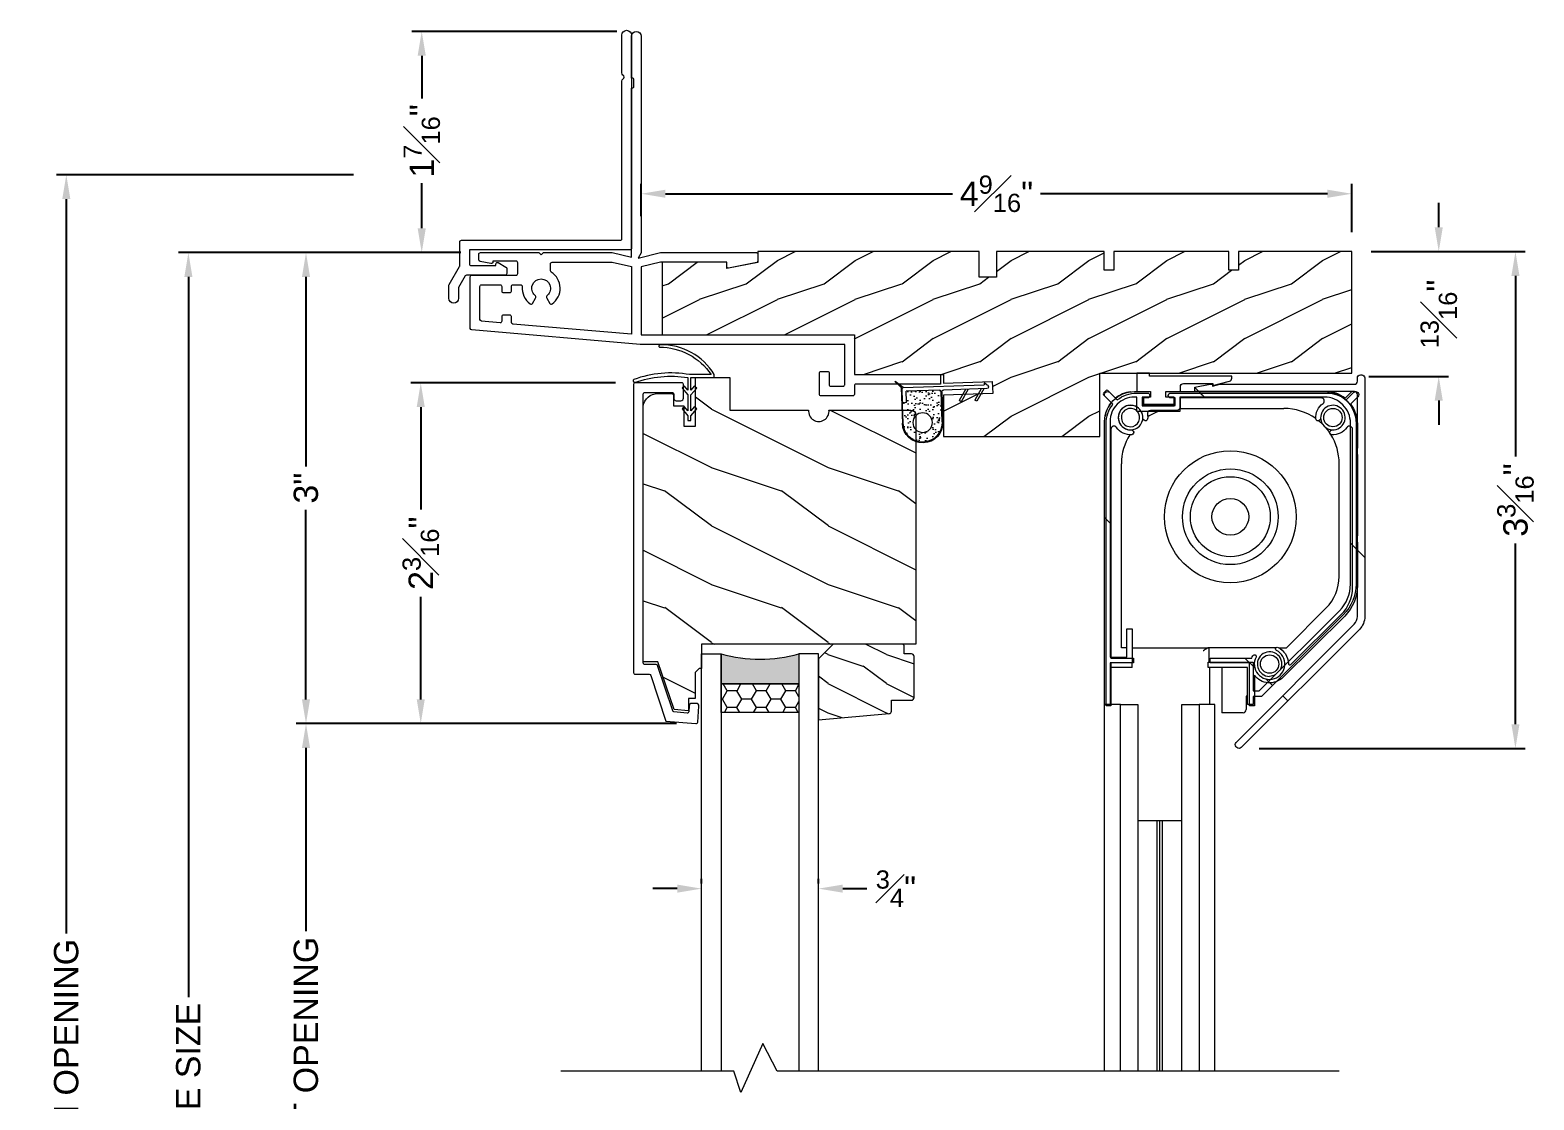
# Model space of a CAD drawing. Extents: x 144.9 to 154.8, y 7.9 to 21.7.
# Drawn here: x 144.88 to 154.53, y 14.84 to 21.71 of the extents above; entities that cross this region are included whole.
import ezdxf

# ---------------------------------------------------------------- set-up
doc = ezdxf.new("R2010")
doc.units = 0
doc.header["$MEASUREMENT"] = 0
doc.layers.get('0').update_dxf_attribs({"linetype": 'CONTINUOUS'})
doc.layers.get('DEFPOINTS').update_dxf_attribs({"linetype": 'CONTINUOUS'})
doc.layers.add('DIM', color=7, linetype='CONTINUOUS', lineweight=13)
doc.layers.add('PRODUCTS', color=7, linetype='CONTINUOUS', lineweight=13)
doc.styles.get("Standard").update_dxf_attribs({"font": 'arial.ttf'})
doc.dimstyles.get("Standard").update_dxf_attribs({"dimscale": 0, "dimtxt": 0.156, "dimasz": 0.156, "dimexe": 0.063, "dimexo": 0.125, "dimgap": 0.05, "dimtad": 0, "dimdec": 4, "dimzin": 0, "dimdsep": 46, "dimlunit": 4, "dimtxsty": 'Standard', "dimcen": 0.09, "dimclrd": 256, "dimclre": 256, "dimclrt": 256, "dimadec": 0, "dimazin": 0, "dimtfac": 0.75, "dimtdec": 4, "dimtix": 1, "dimtofl": 0, "dimtmove": 0, "dimatfit": 1, "dimfxl": 1, "dimfrac": 1, "dimtolj": 1, "dimtzin": 5, "dimarcsym": 0})
pattern_1 = [(135, (160.8382, -58.3677), (0.707107, 0.707107), [])]

# ---------------------------------------------------------------- blocks, each defined once
blk = doc.blocks.new('*D11')
at = {"layer": 'DEFPOINTS', "color": 0, "ltscale": 2, "transparency": 16777216}
for p in [(148.7992, 20.6581), (148.7992, 20.3885), (153.3617, 20.2871)]:
    blk.add_point(p, dxfattribs=at)
at = {"layer": 'DIM', "lineweight": -2, "ltscale": 2, "transparency": 16777216}
for p, q in [((148.7992, 20.5135), (148.7992, 20.7211)), ((153.3617, 20.4121), (153.3617, 20.7211)), ((148.9552, 20.6581), (150.7976, 20.6581)), ((153.2057, 20.6581), (151.3634, 20.6581))]:
    blk.add_line(p, q, dxfattribs=at)
at = {"layer": 'DIM', "ltscale": 2, "transparency": 16777216}
for points in [[(148.9552, 20.6841), (148.9552, 20.6321), (148.7992, 20.6581)], [(153.2057, 20.6841), (153.2057, 20.6321), (153.3617, 20.6581)]]:
    blk.add_solid(points, dxfattribs=at)
at = {"layer": 'DIM', "ltscale": 2, "transparency": 16777216, "insert": (151.0805, 20.6581), "char_height": 0.156, "attachment_point": 5}
blk.add_mtext('\\A1;4{\\H0.750000x;\\S9#16;}"', dxfattribs=at)
blk = doc.blocks.new('*D12')
at = {"layer": 'DEFPOINTS', "color": 0, "ltscale": 2, "transparency": 16777216}
for p in [(147.3843, 19.4449), (148.7606, 19.4449), (149.1515, 17.2568)]:
    blk.add_point(p, dxfattribs=at)
at = {"layer": 'DIM', "lineweight": -2, "ltscale": 2, "transparency": 16777216}
for p, q in [((148.6356, 19.4449), (147.3213, 19.4449)), ((147.3843, 19.2889), (147.3843, 18.6318)), ((147.3843, 17.4128), (147.3843, 18.0699)), ((149.0265, 17.2568), (147.3213, 17.2568))]:
    blk.add_line(p, q, dxfattribs=at)
at = {"layer": 'DIM', "ltscale": 2, "transparency": 16777216}
for points in [[(147.3583, 19.2889), (147.4103, 19.2889), (147.3843, 19.4449)], [(147.3583, 17.4128), (147.4103, 17.4128), (147.3843, 17.2568)]]:
    blk.add_solid(points, dxfattribs=at)
at = {"layer": 'DIM', "ltscale": 2, "transparency": 16777216, "insert": (147.3843, 18.3509), "char_height": 0.156, "attachment_point": 5, "rotation": 90}
blk.add_mtext('\\A1;2{\\H0.750000x;\\S3#16;}"', dxfattribs=at)
blk = doc.blocks.new('*D13')
at = {"layer": 'DEFPOINTS', "color": 0, "ltscale": 2, "transparency": 16777216}
for p in [(146.6475, 20.2803), (147.7672, 20.2803), (149.1515, 17.2568)]:
    blk.add_point(p, dxfattribs=at)
at = {"layer": 'DIM', "lineweight": -2, "ltscale": 2, "transparency": 16777216}
for p, q in [((147.6422, 20.2803), (146.5845, 20.2803)), ((146.6475, 20.1243), (146.6475, 18.9082)), ((146.6475, 17.4128), (146.6475, 18.629)), ((149.0265, 17.2568), (146.5845, 17.2568))]:
    blk.add_line(p, q, dxfattribs=at)
at = {"layer": 'DIM', "ltscale": 2, "transparency": 16777216}
for points in [[(146.6215, 20.1243), (146.6735, 20.1243), (146.6475, 20.2803)], [(146.6215, 17.4128), (146.6735, 17.4128), (146.6475, 17.2568)]]:
    blk.add_solid(points, dxfattribs=at)
at = {"layer": 'DIM', "ltscale": 2, "transparency": 16777216, "insert": (146.6475, 18.7686), "char_height": 0.156, "attachment_point": 5, "rotation": 90}
blk.add_mtext('\\A1;3"', dxfattribs=at)
blk = doc.blocks.new('*D14')
at = {"layer": 'DEFPOINTS', "color": 0, "transparency": 16777216}
for p in [(147.3906, 21.7003), (148.7682, 21.7003), (147.7672, 20.2803)]:
    blk.add_point(p, dxfattribs=at)
at = {"layer": 'DIM', "lineweight": -2, "transparency": 16777216}
for p, q in [((148.6432, 21.7003), (147.3276, 21.7003)), ((147.3906, 21.5443), (147.3906, 21.2689)), ((147.3906, 20.4363), (147.3906, 20.7252)), ((147.6422, 20.2803), (147.3276, 20.2803))]:
    blk.add_line(p, q, dxfattribs=at)
at = {"layer": 'DIM', "transparency": 16777216}
for points in [[(147.3646, 21.5443), (147.4166, 21.5443), (147.3906, 21.7003)], [(147.3646, 20.4363), (147.4166, 20.4363), (147.3906, 20.2803)]]:
    blk.add_solid(points, dxfattribs=at)
at = {"layer": 'DIM', "transparency": 16777216, "insert": (147.3906, 20.9971), "char_height": 0.156, "attachment_point": 5, "rotation": 90}
blk.add_mtext('\\A1;1{\\H0.750000x;\\S7#16;}"', dxfattribs=at)
blk = doc.blocks.new('*D15')
at = {"layer": 'DEFPOINTS', "color": 0, "ltscale": 2, "transparency": 16777216}
for p in [(146.6475, 17.2568), (149.1515, 17.2568), (149.1515, 12.3657)]:
    blk.add_point(p, dxfattribs=at)
at = {"layer": 'DIM', "lineweight": -2, "ltscale": 2, "transparency": 16777216}
for p, q in [((149.0265, 17.2568), (146.5845, 17.2568)), ((146.6475, 17.1008), (146.6475, 15.9238)), ((146.6475, 12.5217), (146.6475, 13.6988)), ((149.0265, 12.3657), (146.5845, 12.3657))]:
    blk.add_line(p, q, dxfattribs=at)
at = {"layer": 'DIM', "ltscale": 2, "transparency": 16777216}
for points in [[(146.6215, 17.1008), (146.6735, 17.1008), (146.6475, 17.2568)], [(146.6215, 12.5217), (146.6735, 12.5217), (146.6475, 12.3657)]]:
    blk.add_solid(points, dxfattribs=at)
at = {"layer": 'DIM', "ltscale": 2, "transparency": 16777216, "insert": (146.6475, 14.8113), "char_height": 0.156, "attachment_point": 5, "rotation": 90}
blk.add_mtext('\\A1;DAYLIGHT OPENING', dxfattribs=at)
blk = doc.blocks.new('*D16')
at = {"layer": 'DEFPOINTS', "color": 0, "ltscale": 2, "transparency": 16777216}
for p in [(145.8925, 20.2803), (147.7672, 20.2803), (147.7676, 9.3419)]:
    blk.add_point(p, dxfattribs=at)
at = {"layer": 'DIM', "lineweight": -2, "ltscale": 2, "transparency": 16777216}
for p, q in [((147.6422, 20.2803), (145.8295, 20.2803)), ((145.8925, 20.1243), (145.8925, 15.5005)), ((145.8925, 9.4979), (145.8925, 14.1224)), ((147.6426, 9.3419), (145.8295, 9.3419))]:
    blk.add_line(p, q, dxfattribs=at)
at = {"layer": 'DIM', "ltscale": 2, "transparency": 16777216}
for points in [[(145.8665, 20.1243), (145.9185, 20.1243), (145.8925, 20.2803)], [(145.8665, 9.4979), (145.9185, 9.4979), (145.8925, 9.3419)]]:
    blk.add_solid(points, dxfattribs=at)
at = {"layer": 'DIM', "ltscale": 2, "transparency": 16777216, "insert": (145.8925, 14.8114), "char_height": 0.156, "attachment_point": 5, "rotation": 90}
blk.add_mtext('\\A1;FRAME SIZE', dxfattribs=at)
blk = doc.blocks.new('*D17')
at = {"layer": 'DEFPOINTS', "color": 0, "ltscale": 2, "transparency": 16777216}
for p in [(145.1087, 20.7801), (147.0785, 20.7801), (147.7676, 9.0919)]:
    blk.add_point(p, dxfattribs=at)
at = {"layer": 'DIM', "lineweight": -2, "ltscale": 2, "transparency": 16777216}
for p, q in [((146.9535, 20.7801), (145.0457, 20.7801)), ((145.1087, 20.6241), (145.1087, 15.9094)), ((145.1087, 9.2479), (145.1087, 13.9634)), ((147.6426, 9.0919), (145.0457, 9.0919))]:
    blk.add_line(p, q, dxfattribs=at)
at = {"layer": 'DIM', "ltscale": 2, "transparency": 16777216}
for points in [[(145.0827, 20.6241), (145.1347, 20.6241), (145.1087, 20.7801)], [(145.0827, 9.2479), (145.1347, 9.2479), (145.1087, 9.0919)]]:
    blk.add_solid(points, dxfattribs=at)
at = {"layer": 'DIM', "ltscale": 2, "transparency": 16777216, "insert": (145.1087, 14.9364), "char_height": 0.156, "attachment_point": 5, "rotation": 90}
blk.add_mtext('\\A1;ROUGH OPENING', dxfattribs=at)
blk = doc.blocks.new('*D18')
at = {"layer": 'DEFPOINTS', "color": 0, "transparency": 16777216}
for p in [(153.3617, 20.2871), (153.3457, 19.4861), (153.9202, 19.4861)]:
    blk.add_point(p, dxfattribs=at)
at = {"layer": 'DIM', "lineweight": -2, "transparency": 16777216}
for p, q in [((153.9202, 20.4431), (153.9202, 20.5991)), ((153.4867, 20.2871), (153.9832, 20.2871)), ((153.4707, 19.4861), (153.9832, 19.4861)), ((153.9202, 19.3301), (153.9202, 19.1741))]:
    blk.add_line(p, q, dxfattribs=at)
at = {"layer": 'DIM', "transparency": 16777216}
for points in [[(153.8942, 20.4431), (153.9462, 20.4431), (153.9202, 20.2871)], [(153.8942, 19.3301), (153.9462, 19.3301), (153.9202, 19.4861)]]:
    blk.add_solid(points, dxfattribs=at)
at = {"layer": 'DIM', "transparency": 16777216, "insert": (153.9202, 19.8866), "char_height": 0.156, "attachment_point": 5, "rotation": 90}
blk.add_mtext('\\A1;{\\H0.750000x;\\S13#16;}"', dxfattribs=at)
blk = doc.blocks.new('*D19')
at = {"layer": 'DEFPOINTS', "color": 0, "transparency": 16777216}
for p in [(153.3617, 20.2871), (152.6414, 17.0973), (154.4126, 17.0973)]:
    blk.add_point(p, dxfattribs=at)
at = {"layer": 'DIM', "lineweight": -2, "transparency": 16777216}
for p, q in [((153.4867, 20.2871), (154.4756, 20.2871)), ((154.4126, 20.1311), (154.4126, 18.9718)), ((154.4126, 17.2533), (154.4126, 18.4126)), ((152.7664, 17.0973), (154.4756, 17.0973))]:
    blk.add_line(p, q, dxfattribs=at)
at = {"layer": 'DIM', "transparency": 16777216}
for points in [[(154.3866, 20.1311), (154.4386, 20.1311), (154.4126, 20.2871)], [(154.3866, 17.2533), (154.4386, 17.2533), (154.4126, 17.0973)]]:
    blk.add_solid(points, dxfattribs=at)
at = {"layer": 'DIM', "transparency": 16777216, "insert": (154.4126, 18.6922), "char_height": 0.156, "attachment_point": 5, "rotation": 90}
blk.add_mtext('\\A1;3{\\H0.750000x;\\S3#16;}"', dxfattribs=at)
blk = doc.blocks.new('*D20')
at = {"layer": 'DEFPOINTS', "color": 0, "transparency": 16777216}
for p in [(149.9373, 16.1977), (149.1874, 16.1063), (149.9373, 16.1063)]:
    blk.add_point(p, dxfattribs=at)
at = {"layer": 'DIM', "lineweight": -2, "transparency": 16777216}
for p, q in [((149.1874, 16.2313), (149.1874, 16.2607)), ((149.9373, 16.2313), (149.9373, 16.2607)), ((149.0314, 16.1977), (148.8754, 16.1977)), ((150.0933, 16.1977), (150.2493, 16.1977))]:
    blk.add_line(p, q, dxfattribs=at)
at = {"layer": 'DIM', "transparency": 16777216}
for points in [[(149.0314, 16.2237), (149.0314, 16.1717), (149.1874, 16.1977)], [(150.0933, 16.2237), (150.0933, 16.1717), (149.9373, 16.1977)]]:
    blk.add_solid(points, dxfattribs=at)
at = {"layer": 'DIM', "transparency": 16777216, "insert": (150.4351, 16.1977), "char_height": 0.156, "attachment_point": 5}
blk.add_mtext('\\A1;{\\H0.750000x;\\S3#4;}"', dxfattribs=at)
blk = doc.blocks.new('Weather Strip-Casement Frame-Horiz BLOCK')
h = blk.add_hatch()
h.set_pattern_fill('AR-SAND', color=256, scale=0.03, angle=358, style=0)
h.paths.add_polyline_path([(0.2755, -0.0567, -0.414281), (0.2869, -0.046), (0.5008, -0.053), (0.4987, -0.118, 0.414214), (0.5083, -0.1283), (0.5133, -0.1284, -0.384696), (0.523, -0.1398), (0.5191, -0.2587, -1), (0.2692, -0.2506)])
h.paths.add_polyline_path([(0.3317, -0.2526, 1), (0.4567, -0.2567, 1)], flags=16)
at = {"linetype": 'Continuous'}
for p, q in [((-0.0171, -0.0112), (0, 0)), ((0, 0), (-0.0004, -0.0117)), ((0.5186, -0.0285), (0.5705, 0.0101)), ((0.5316, -0.029), (0.5718, 0.0087)), ((0.5729, 0.0097), (0.5729, 0.0097)), ((-0.0286, -0.0248), (-0.0285, -0.0218)), ((-0.0179, -0.0362), (0.2599, -0.0452)), ((0.5187, -0.0286), (-0.0004, -0.0117)), ((0.001, -0.0368), (0.0468, -0.1169)), ((0.018, -0.0377), (0.059, -0.1095)), ((0.1019, -0.0404), (0.1476, -0.1206)), ((0.1189, -0.0413), (0.1594, -0.1123)), ((0.2705, -0.0565), (0.2643, -0.2504)), ((0.2692, -0.2506), (0.2755, -0.0567)), ((0.2869, -0.046), (0.5008, -0.053)), ((0.4987, -0.118), (0.5008, -0.053)), ((0.5237, -0.1188), (0.5262, -0.0391)), ((0.5316, -0.029), (0.5241, -0.2596)), ((0.5316, -0.029), (0.5308, -0.054)), ((0.5316, -0.029), (0.5316, -0.029)), ((0.0468, -0.1169), (0.059, -0.1095)), ((0.1476, -0.1206), (0.1594, -0.1123)), ((0.5033, -0.1281), (0.5033, -0.1281)), ((0.5033, -0.1281), (0.5033, -0.1281)), ((0.5133, -0.1284), (0.5083, -0.1283)), ((0.5191, -0.2587), (0.523, -0.1398))]:
    blk.add_line(p, q, dxfattribs=at)
blk.add_circle((0.3942, -0.2546), 0.0625)
for centre, radius, start, end in [((0.5708, 0.0091), 0.00103, 334.21388, 109.18266), ((-0.0176, -0.0252), 0.011, 178.15408, 268.13791), ((-0.0175, -0.0222), 0.011, 88.14415, 178.12798), ((0.2596, -0.0562), 0.011, 358.13712, 88.14494), ((0.2865, -0.057), 0.011, 88.14103, 178.15426), ((0.515, -0.0392), 0.0112, 0.54787, 71.2218), ((0.5087, -0.1183), 0.01, 178.14103, 268.14103), ((0.5137, -0.1184), 0.01, 268.14517, 358.13689), ((0.5119, -0.1394), 0.0111, 357.94892, 82.49926), ((0.3942, -0.2546), 0.13, 178.14103, 358.14103), ((0.3942, -0.2546), 0.125, 178.14103, 358.14103)]:
    blk.add_arc(centre, radius, start, end, dxfattribs=at)
blk = doc.blocks.new('Sash-Profile-C-WC Wide BLOCK')
at = {"ltscale": 2}
h = blk.add_hatch(dxfattribs=at)
h.set_pattern_fill('WOOD1', color=256, scale=0.75, style=0)
h.set_pattern_definition([(216.87, (0.3, 0.75), (2.25, 1.5), [0.375, -3.375]), (206.565, (0.75, 0.525), (-0.75, -0.75), [0.83853, -0.83853]), (198.435, (0.75, 0.15), (-1.5, -0.75), [0.47434, -1.89737])])
edge = h.paths.add_edge_path()
edge.add_line((1.414, 0.241), (1.193, 0.241))
edge.add_line((1.193, 0.241), (1.193, 0.032))
edge.add_line((1.193, 0.032), (0.6883, 0.032))
edge.add_arc((0.6228, 0.025), 0.0658, -186.12907, 6.12907, ccw=False)
edge.add_line((0.5574, 0.032), (0.032, 0.032))
edge.add_arc((0.032, 0), 0.032, 90.00152, 180.00019)
edge.add_line((0, 0), (0, -1.4702))
edge.add_line((0, -1.4702), (1.3753, -1.4704))
edge.add_line((1.3753, -1.4704), (1.3753, -1.6267))
edge.add_line((1.3753, -1.6267), (1.3906, -1.6267))
edge.add_line((1.3906, -1.6267), (1.4156, -1.6517))
edge.add_line((1.4156, -1.6517), (1.4156, -1.8184))
edge.add_line((1.4156, -1.8184), (1.4603, -1.8184))
edge.add_line((1.4603, -1.8184), (1.4603, -1.8982))
edge.add_line((1.4603, -1.8982), (1.5505, -1.8907))
edge.add_line((1.5505, -1.8907), (1.6564, -1.5832))
edge.add_line((1.6564, -1.5832), (1.7501, -1.5832))
edge.add_line((1.7501, -1.5832), (1.7501, 0.0571))
edge.add_arc((1.6554, 0.0434), 0.0957, 8.21731, 89.58375)
edge.add_line((1.6561, 0.1391), (1.571, 0.1391))
edge.add_arc((1.571, 0.1231), 0.016, 89.99811, 180.00189)
edge.add_line((1.555, 0.1231), (1.555, 0.059))
edge.add_line((1.555, 0.059), (1.489, 0.059))
edge.add_line((1.489, 0.059), (1.489, -0.071))
edge.add_line((1.489, -0.071), (1.414, -0.071))
edge.add_line((1.414, -0.071), (1.414, 0.241))
blk.add_lwpolyline([(1.414, 0.241), (1.193, 0.241), (1.193, 0.032), (0.6883, 0.032, -1.113131), (0.5574, 0.032), (0.032, 0.032, 0.414207), (0, 0), (0, -1.4702), (1.3753, -1.4704), (1.3753, -1.6267), (1.3906, -1.6267), (1.4156, -1.6517), (1.4156, -1.8184), (1.4603, -1.8184), (1.4603, -1.8982), (1.5505, -1.8907), (1.6564, -1.5832), (1.7501, -1.5832), (1.7501, 0.0571, 0.370737), (1.6561, 0.1391), (1.571, 0.1391, 0.414233), (1.555, 0.1231), (1.555, 0.059), (1.489, 0.059), (1.489, -0.071), (1.414, -0.071)], format="xyb", close=True, dxfattribs=at)
blk = doc.blocks.new('3581-Sash-Wide BLOCK')
blk.add_lwpolyline([(-0.1456, -0.3806), (-0.3388, -0.3974, -0.420326), (-0.3497, -0.3882), (-0.357, -0.2845, -0.434812), (-0.341, -0.2674), (-0.3109, -0.2674, -0.39391), (-0.295, -0.2823), (-0.2923, -0.3207, 0.420326), (-0.2814, -0.33), (-0.1976, -0.3218, 0.296584), (-0.1891, -0.315), (-0.0927, -0.0252, -0.323025), (-0.0833, -0.0184), (-0.01, -0.0184, 0.414214), (0, -0.0084), (0, 1.7186, 0.414214), (-0.01, 1.7286), (-0.186, 1.7286, 0.414214), (-0.196, 1.7186), (-0.196, 1.6916, -0.414214), (-0.212, 1.6756), (-0.242, 1.6756, -0.414214), (-0.258, 1.6916), (-0.258, 1.7806, -0.414214), (-0.248, 1.7906), (0.052, 1.7906, -0.414214), (0.062, 1.7806), (0.062, -0.0704, -0.414214), (0.052, -0.0804), (-0.0385, -0.0804, 0.328455), (-0.0481, -0.0874), (-0.1456, -0.3806)], format="xyb", close=True)
blk = doc.blocks.new('Glazing Bead-2227-Casement BLOCK')
at = {"ltscale": 2}
h = blk.add_hatch(dxfattribs=at)
h.set_pattern_fill('WOOD1', color=256, scale=0.375)
h.set_pattern_definition([(216.87, (0.15, 0.375), (1.125, 0.75), [0.1875, -1.6875]), (206.565, (0.375, 0.2625), (-0.375, -0.375), [0.41926, -0.41926]), (198.435, (0.375, 0.075), (-0.75, -0.375), [0.23717, -0.948683])])
h.paths.add_polyline_path([(0, 0.391), (-0.094, 0.485), (-0.535, 0.485, 0.414214), (-0.551, 0.469), (-0.551, 0.422), (-0.598, 0.422, 0.414214), (-0.614, 0.406), (-0.614, 0.141, 0.414214), (-0.598, 0.125), (-0.469, 0.125), (-0.469, 0.0548, 0.3924), (-0.4542, 0.0389), (0, 0)])
blk.add_lwpolyline([(-0.598, 0.422), (-0.551, 0.422), (-0.551, 0.469, -0.414214), (-0.535, 0.485), (-0.094, 0.485), (0, 0.391), (0, 0), (-0.4542, 0.0389, -0.3924), (-0.469, 0.0548), (-0.469, 0.125), (-0.598, 0.125, -0.414214), (-0.614, 0.141), (-0.614, 0.406, -0.414214)], format="xyb", close=True)
blk = doc.blocks.new('C-WC-Sash WS BLOCK')
at = {"linetype": 'Continuous'}
blk.add_lwpolyline([(0.1696, 0), (0.1696, -0.0804), (0.1911, -0.055), (0.2069, -0.0673), (0.1696, -0.1113), (0.1696, -0.2141), (0.1911, -0.1887), (0.2069, -0.2009), (0.1696, -0.245), (0.1696, -0.275), (0.1496, -0.275), (0.1496, -0.245), (0.1122, -0.2009), (0.128, -0.1887), (0.1496, -0.2141), (0.1496, -0.1113), (0.1122, -0.0673), (0.128, -0.055), (0.1496, -0.0804), (0.1496, 0), (0, 0), (0, 0.019, -0.268919), (0.3459, 0.2096, -0.83837), (0.3514, 0.1949, 0.250296), (0.02, 0.019), (0.1588, 0.019, -0.131598), (0.5167, -0.0129, -0.686639), (0.5113, -0.0315, 0.124206)], format="xyb", close=True, dxfattribs=at)
blk = doc.blocks.new('3574-C-WC-Frame-Horiz Profile BLOCK')
for points in [[(2.403, 0.4714, 0.356833), (2.411, 0.4812), (2.411, 0.518, 0.414214), (2.401, 0.528), (2.026, 0.528), (2.011, 0.513), (1.996, 0.528), (1.557, 0.528, 0.049389), (1.555, 0.5278), (1.431, 0.4993), (1.431, 1.584), (1.426, 1.584, -0.414214), (1.416, 1.594), (1.416, 1.638, -0.414214), (1.426, 1.648), (1.431, 1.648), (1.431, 1.917, 1), (1.369, 1.917), (1.369, 0.5275), (1.389, 0.4929), (1.244, 0.528), (0.629, 0.528, 0.414214), (0.619, 0.518), (0.619, 0.4742, 0.357226), (0.627, 0.4644), (0.8071, 0.4282, 0.47034), (0.819, 0.438), (0.819, 0.466), (1.244, 0.466), (1.369, 0.4365), (1.369, 0), (0, 0), (0, -0.254), (-0.553, -0.254), (-0.553, -0.316), (-0.01, -0.316, -0.414214), (0, -0.326), (0, -0.382, 0.414214), (0.01, -0.392), (0.214, -0.392, 0.414214), (0.224, -0.382), (0.224, -0.245, 0.414214), (0.214, -0.235), (0.172, -0.235, 0.414214), (0.162, -0.245), (0.162, -0.32, -0.414214), (0.152, -0.33), (0.072, -0.33, -0.414214), (0.062, -0.32), (0.062, -0.062), (1.376, -0.062), (2.4569, 0.032, 0.387189), (2.466, 0.0419), (2.466, 0.373, 0.414214), (2.456, 0.383), (2.171, 0.383, -0.414214), (2.161, 0.393), (2.161, 0.463, -0.414214), (2.171, 0.473), (2.321, 0.473), (2.321, 0.467, 0.474021), (2.333, 0.4572)], [(2.212, 0.271, -0.414214), (2.202, 0.281), (2.202, 0.311, 0.414214), (2.192, 0.321), (2.1425, 0.321, 0.441135), (2.1325, 0.3101, -0.268386), (2.0812, 0.1992, -0.440649), (2.0668, 0.2024), (2.0477, 0.2354, -0.356394), (2.0508, 0.2541, 2.636888), (1.9712, 0.2541, -0.356394), (1.9743, 0.2354), (1.9552, 0.2024, -0.440649), (1.9408, 0.1992, -0.536485), (1.9463, 0.4024, 0.258497), (1.951, 0.4109), (1.951, 0.456, 0.414214), (1.941, 0.466), (1.557, 0.466, 0.049389), (1.555, 0.4658), (1.431, 0.438), (1.431, 0.0054), (2.1929, 0.0696, 0.387189), (2.202, 0.0795), (2.202, 0.117, -0.414214), (2.212, 0.127), (2.254, 0.127, -0.414214), (2.264, 0.117), (2.264, 0.0872, 0.441765), (2.2749, 0.0772), (2.3949, 0.0885, 0.387189), (2.404, 0.0984), (2.404, 0.311, 0.414214), (2.394, 0.321), (2.274, 0.321, 0.414214), (2.264, 0.311), (2.264, 0.281, -0.414214), (2.254, 0.271)]]:
    blk.add_lwpolyline(points, format="xyb", close=True)
blk = doc.blocks.new('Drip Cap-Alu Profile 3585 BLOCK')
blk.add_lwpolyline([(-0.85, 0.08), (0.18, 0.08), (0.18, -0.01, -0.414214), (0.17, -0.02), (0.01, -0.02), (0.01, -0.01, 0.57735), (-0.005, -0.0013), (-0.054, -0.0296, 0.267949), (-0.059, -0.0383), (-0.059, -0.072, 0.414214), (-0.049, -0.082), (0.1983, -0.082, -0.267949), (0.2069, -0.087), (0.25, -0.1616), (0.25, -0.23, 1), (0.312, -0.23), (0.312, -0.1477, 0.131652), (0.3107, -0.1427), (0.2433, -0.0261, -0.131652), (0.242, -0.0211), (0.242, 0.132, 0.414214), (0.232, 0.142), (-0.788, 0.142, -0.414214), (-0.798, 0.152), (-0.798, 1.164, 0.267949), (-0.8055, 1.177, -0.57735), (-0.8055, 1.203, 0.267949), (-0.798, 1.216), (-0.798, 1.459, 1), (-0.86, 1.459), (-0.86, 0.09, 0.414214)], format="xyb", close=True)

msp = doc.modelspace()

# ---------------------------------------------------------------- hatches: boundary and pattern name
at = {"layer": 'PRODUCTS', "ltscale": 2}
h = msp.add_hatch(dxfattribs=at)
h.set_pattern_fill('WOOD1', color=256, scale=0.5, style=0)
h.set_pattern_definition([(36.8699, (625.97366, -22.42063), (-1.499999959, -1.000000062), [0.25, -2.25]), (26.5651, (625.67366, -22.27063), (0.49999958, 0.50000065), [0.559017, -0.559017]), (18.4349, (625.67366, -22.02063), (1.000000217, 0.4999992), [0.316228, -1.264911])])
h.paths.add_polyline_path([(151.08024, 20.12207), (150.97024, 20.12207), (150.97024, 20.28707), (149.54924, 20.28707), (149.54924, 20.23207), (149.34924, 20.18707), (149.34924, 20.2183), (148.93424, 20.2183), (148.93424, 19.7523), (150.16824, 19.7523), (150.16824, 19.49807), (150.74124, 19.49807), (150.74124, 19.44307), (151.05405, 19.45399), (151.05678, 19.37604), (150.74124, 19.36512), (150.74124, 19.09907), (151.74502, 19.09907), (151.74502, 19.50607), (153.36174, 19.50607), (153.36174, 19.89607), (153.36174, 19.97407), (153.36174, 20.28707), (152.63524, 20.28707), (152.63524, 20.16701), (152.57224, 20.16707), (152.57224, 20.28707), (151.83424, 20.28707), (151.83424, 20.16707), (151.77124, 20.16707), (151.77124, 20.28707), (151.08024, 20.28707)])
at = {"layer": 'PRODUCTS', "linetype": 'Continuous', "lineweight": 0}
h = msp.add_hatch(dxfattribs=at)
h.set_pattern_fill('ANSI31', color=256, scale=8, style=0)
h.set_pattern_definition(pattern_1)
edge = h.paths.add_edge_path(flags=0)
edge.add_arc((153.42567, 19.47552), 0.01969, 360, 450, ccw=False)
edge.add_line((153.44535, 19.47552), (153.44535, 17.9451))
edge.add_arc((153.32724, 17.9451), 0.11811, 315, 360, ccw=False)
edge.add_line((153.41076, 17.86158), (152.65195, 17.10277))
edge.add_arc((152.63803, 17.11669), 0.01969, 225, 315, ccw=False)
edge.add_line((152.62411, 17.10277), (152.61854, 17.10834))
edge.add_arc((152.63246, 17.12226), 0.01969, 135, 225, ccw=False)
edge.add_line((152.61854, 17.13618), (153.37735, 17.89499))
edge.add_arc((153.32724, 17.9451), 0.07087, 315, 360)
edge.add_line((153.39811, 17.9451), (153.39811, 19.36827))
edge.add_arc((153.37843, 19.36827), 0.01969, 360, 450)
edge.add_line((153.37843, 19.38796), (152.3548, 19.38796))
edge.add_line((152.3548, 19.38796), (152.3548, 19.41748))
edge.add_line((152.3548, 19.41748), (152.45323, 19.4352))
edge.add_line((152.45323, 19.4352), (152.46701, 19.4352))
edge.add_line((152.46701, 19.4352), (152.46701, 19.42339))
edge.add_line((152.46701, 19.42339), (152.51438, 19.4352))
edge.add_line((152.51438, 19.4352), (153.37843, 19.4352))
edge.add_arc((153.37843, 19.45489), 0.01969, 270, 360)
edge.add_line((153.39811, 19.45489), (153.39811, 19.47552))
edge.add_arc((153.4178, 19.47552), 0.01969, 450, 540, ccw=False)
edge.add_line((153.4178, 19.4952), (153.42567, 19.4952))
h = msp.add_hatch(dxfattribs=at)
h.set_pattern_fill('ANSI31', color=256, scale=8, style=0)
h.set_pattern_definition(pattern_1)
edge = h.paths.add_edge_path(flags=0)
edge.add_line((153.39024, 18.42221), (153.39811, 18.42221))
edge.add_line((153.39811, 18.42221), (153.39811, 18.14334))
edge.add_arc((153.12252, 18.14334), 0.27559, 314.75964, 360, ccw=False)
edge.add_line((153.31657, 17.94765), (152.91947, 17.55387))
edge.add_arc((152.83432, 17.63899), 0.1204, 215.81402, 315.00973, ccw=False)
edge.add_line((152.73669, 17.56854), (152.73669, 17.37103))
edge.add_line((152.73669, 17.37103), (152.7052, 17.37103))
edge.add_line((152.7052, 17.37103), (152.7052, 17.64662))
edge.add_line((152.7052, 17.64662), (152.45323, 17.64662))
edge.add_line((152.45323, 17.64662), (152.45323, 17.67811))
edge.add_line((152.45323, 17.67811), (152.72046, 17.67811))
edge.add_arc((152.83432, 17.63899), 0.1204, 513.395871, 521.035473, ccw=False)
edge.add_arc((152.73708, 17.68785), 0.01157, 402.964083, 514.074548, ccw=False)
edge.add_line((152.74554, 17.69573), (152.74647, 17.69499))
edge.add_arc((152.7386, 17.68907), 0.00984, 332.379593, 396.938879, ccw=False)
edge.add_arc((152.83432, 17.63899), 0.09819, 512.379593, 783.631973)
edge.add_arc((152.88318, 17.73755), 0.01181, 187.371904, 243.631973, ccw=False)
edge.add_line((152.87147, 17.73603), (152.87141, 17.73702))
edge.add_arc((152.8833, 17.73574), 0.01196, 422.962262, 533.814334, ccw=False)
edge.add_arc((152.83432, 17.63899), 0.1204, 362.041902, 423.130909, ccw=False)
edge.add_arc((152.96448, 17.64363), 0.00984, 182.041902, 314.75729)
edge.add_line((152.97141, 17.63664), (153.29439, 17.95689))
edge.add_arc((153.12252, 18.13022), 0.24409, 314.75729, 360)
edge.add_line((153.36661, 18.13022), (153.36661, 19.14672))
edge.add_arc((153.34693, 19.14672), 0.01969, 360, 504.903199)
edge.add_arc((153.24063, 19.22142), 0.11024, 265.772805, 324.903199, ccw=False)
edge.add_arc((153.23352, 19.12523), 0.01378, 135, 265.772805, ccw=False)
edge.add_line((153.22378, 19.13497), (153.22751, 19.13871))
edge.add_line((153.22751, 19.13871), (153.23764, 19.14277))
edge.add_arc((153.24062, 19.22144), 0.07873, 267.830672, 542.106521)
edge.add_arc((153.14817, 19.21805), 0.01378, 315, 362.089816, ccw=False)
edge.add_line((153.15792, 19.2083), (153.15418, 19.20457))
edge.add_arc((153.14444, 19.21431), 0.01378, 184.227195, 315, ccw=False)
edge.add_arc((153.24063, 19.22142), 0.11024, 125.096801, 184.227195, ccw=False)
edge.add_arc((153.16593, 19.32772), 0.01969, 305.096801, 450)
edge.add_line((153.16593, 19.34741), (152.26032, 19.34741))
edge.add_line((152.26032, 19.34741), (152.26032, 19.28638))
edge.add_arc((152.24063, 19.28638), 0.01969, 270, 360, ccw=False)
edge.add_line((152.24063, 19.2667), (152.06879, 19.2667))
edge.add_arc((152.06879, 19.24701), 0.01969, 450, 551.359811)
edge.add_arc((151.94142, 19.22142), 0.11024, 355.772805, 371.359811, ccw=False)
edge.add_arc((152.03761, 19.21431), 0.01378, 225, 355.772805, ccw=False)
edge.add_line((152.02787, 19.20457), (152.02413, 19.2083))
edge.add_arc((152.03388, 19.21805), 0.01378, 177.910184, 225, ccw=False)
edge.add_arc((151.94142, 19.22142), 0.07874, 357.910184, 632.089816)
edge.add_arc((151.94479, 19.12896), 0.01378, 405, 452.089816, ccw=False)
edge.add_line((151.95453, 19.13871), (151.95827, 19.13497))
edge.add_arc((151.94853, 19.12523), 0.01378, 274.227195, 405, ccw=False)
edge.add_arc((151.94142, 19.22142), 0.11024, 215.096801, 274.227195, ccw=False)
edge.add_arc((151.83512, 19.14672), 0.01969, 395.096801, 540)
edge.add_line((151.81543, 19.14672), (151.81543, 17.67811))
edge.add_line((151.81543, 17.67811), (151.9611, 17.67811))
edge.add_line((151.9611, 17.67811), (151.9611, 17.64662))
edge.add_line((151.9611, 17.64662), (151.81543, 17.64662))
edge.add_line((151.81543, 17.64662), (151.81543, 17.37103))
edge.add_line((151.81543, 17.37103), (151.78394, 17.37103))
edge.add_line((151.78394, 17.37103), (151.78394, 19.18205))
edge.add_arc((151.98079, 19.18205), 0.19685, 500.73917, 540, ccw=False)
edge.add_line((151.82837, 19.30663), (151.78035, 19.35465))
edge.add_arc((151.79427, 19.36857), 0.01969, 45, 225, ccw=False)
edge.add_line((151.80819, 19.38249), (151.85621, 19.33447))
edge.add_arc((151.98079, 19.18205), 0.19685, 450, 489.26083, ccw=False)
edge.add_line((151.98079, 19.3789), (152.04969, 19.3789))
edge.add_arc((152.04969, 19.36315), 0.01575, 270, 450, ccw=False)
edge.add_line((152.04969, 19.34741), (152.02016, 19.34741))
edge.add_line((152.02016, 19.34741), (152.02016, 19.29819))
edge.add_line((152.02016, 19.29819), (152.22882, 19.29819))
edge.add_line((152.22882, 19.29819), (152.22882, 19.34741))
edge.add_line((152.22882, 19.34741), (152.19929, 19.34741))
edge.add_arc((152.19929, 19.36315), 0.01575, 90, 270, ccw=False)
edge.add_line((152.19929, 19.3789), (153.20126, 19.3789))
edge.add_arc((153.20126, 19.18205), 0.19685, 410.73917, 450, ccw=False)
edge.add_line((153.32584, 19.33447), (153.37386, 19.38249))
edge.add_arc((153.38778, 19.36857), 0.01969, 315, 495, ccw=False)
edge.add_line((153.4017, 19.35465), (153.35368, 19.30663))
edge.add_arc((153.20126, 19.18205), 0.19685, 360, 399.26083, ccw=False)
edge.add_line((153.39811, 19.18205), (153.39811, 19.02457))
edge.add_line((153.39811, 19.02457), (153.39024, 19.02457))
edge.add_line((153.39024, 19.02457), (153.39024, 18.9852))
edge.add_line((153.39024, 18.9852), (153.39811, 18.9852))
edge.add_line((153.39811, 18.9852), (153.39811, 18.46158))
edge.add_line((153.39811, 18.46158), (153.39024, 18.46158))
edge.add_line((153.39024, 18.46158), (153.39024, 18.42221))
h = msp.add_hatch(dxfattribs=at)
h.set_pattern_fill('ANSI31', color=256, scale=8, style=0)
h.set_pattern_definition(pattern_1)
edge = h.paths.add_edge_path(flags=0)
edge.add_line((151.81032, 17.6478), (151.81032, 17.38008))
edge.add_line((151.81032, 17.38008), (151.77488, 17.38008))
edge.add_line((151.77488, 17.38008), (151.77488, 19.19673))
edge.add_arc((151.96611, 19.19673), 0.19122, 450, 540, ccw=False)
edge.add_line((151.96611, 19.38796), (152.07016, 19.38796))
edge.add_line((152.07016, 19.38796), (152.07016, 19.35252))
edge.add_line((152.07016, 19.35252), (152.01701, 19.35252))
edge.add_line((152.01701, 19.35252), (152.01701, 19.29615))
edge.add_line((152.01701, 19.29615), (152.22173, 19.29615))
edge.add_line((152.22173, 19.29615), (152.22173, 19.35252))
edge.add_line((152.22173, 19.35252), (152.16858, 19.35252))
edge.add_line((152.16858, 19.35252), (152.16858, 19.38796))
edge.add_line((152.16858, 19.38796), (153.18658, 19.38796))
edge.add_arc((153.18658, 19.18548), 0.20248, 360, 450, ccw=False)
edge.add_line((153.38906, 19.18548), (153.38906, 18.15172))
edge.add_arc((153.11346, 18.15172), 0.27559, 315, 360, ccw=False)
edge.add_line((153.30834, 17.95685), (152.78248, 17.43099))
edge.add_line((152.78248, 17.43099), (152.72764, 17.43099))
edge.add_line((152.72764, 17.43099), (152.72764, 17.38008))
edge.add_line((152.72764, 17.38008), (152.6922, 17.38008))
edge.add_line((152.6922, 17.38008), (152.6922, 17.6163))
edge.add_line((152.6922, 17.6163), (152.44024, 17.6163))
edge.add_line((152.44024, 17.6163), (152.44024, 17.65174))
edge.add_line((152.44024, 17.65174), (152.72764, 17.65174))
edge.add_line((152.72764, 17.65174), (152.72764, 17.46642))
edge.add_line((152.72764, 17.46642), (152.7678, 17.46642))
edge.add_line((152.7678, 17.46642), (153.28328, 17.9819))
edge.add_arc((153.11346, 18.15172), 0.24016, 315, 360)
edge.add_line((153.35362, 18.15172), (153.35362, 19.18548))
edge.add_arc((153.18658, 19.18548), 0.16704, 360, 450)
edge.add_line((153.18658, 19.35252), (152.25717, 19.35252))
edge.add_line((152.25717, 19.35252), (152.25717, 19.26072))
edge.add_line((152.25717, 19.26072), (151.98157, 19.26072))
edge.add_line((151.98157, 19.26072), (151.98157, 19.35252))
edge.add_line((151.98157, 19.35252), (151.96611, 19.35252))
edge.add_arc((151.96611, 19.19673), 0.15579, 450, 540)
edge.add_line((151.81032, 19.19673), (151.81032, 17.68323))
edge.add_line((151.81032, 17.68323), (151.91661, 17.68323))
edge.add_line((151.91661, 17.68323), (151.91661, 17.86434))
edge.add_line((151.91661, 17.86434), (151.95205, 17.86434))
edge.add_line((151.95205, 17.86434), (151.95205, 17.6478))
edge.add_line((151.95205, 17.6478), (151.81032, 17.6478))
at = {"layer": 'PRODUCTS'}
h = msp.add_hatch(color=254, dxfattribs=at)
edge = h.paths.add_edge_path()
edge.add_arc((149.56236, 18.62955), 0.95862, 254.88245, 285.11619)
edge.add_line((149.81234, 17.7041), (149.81234, 17.51196))
edge.add_line((149.81234, 17.51196), (149.31235, 17.51197))
edge.add_line((149.31235, 17.51197), (149.31235, 17.7041))
h = msp.add_hatch(dxfattribs=at)
h.set_pattern_fill('HONEY', color=256, scale=0.5, style=0)
h.set_pattern_definition([(180, (220.94591, -4.12837), (-0.09375, 0.054126587), [0.0625, -0.125]), (60, (220.94591, -4.12837), (0.09375, 0.054126588), [0.0625, -0.125]), (120, (220.94591, -4.12837), (-2e-10, 0.108253175), [-0.125, 0.0625])])
h.paths.add_polyline_path([(149.31236, 17.51197), (149.81234, 17.51197), (149.81234, 17.3281), (149.31236, 17.3281)])

# ---------------------------------------------------------------- linework, layer by layer
at = {"layer": 'PRODUCTS', "linetype": 'Continuous', "lineweight": 15}
for p, q in [((151.78393, 19.39561), (151.76723, 19.37891)), ((151.76723, 19.36778), (151.78035, 19.35465)), ((151.80819, 19.38249), (151.79506, 19.39561)), ((152.02409, 19.34741), (152.02409, 19.30725)), ((152.0615, 19.35252), (152.06089, 19.35209)), ((152.18809, 19.35209), (152.18748, 19.35252)), ((153.31876, 19.3455), (153.36122, 19.38796)), ((152.02016, 19.30416), (152.17157, 19.30416)), ((152.02409, 19.30725), (152.22173, 19.30725)), ((152.25914, 19.27969), (152.92646, 19.27969)), ((151.95456, 19.13868), (151.95922, 19.14472)), ((152.01812, 19.20362), (152.02416, 19.20828)), ((151.88315, 17.74426), (151.88315, 18.92536)), ((151.91661, 17.74426), (151.88315, 17.74426)), ((151.95205, 17.74426), (152.44284, 17.74426)), ((152.44284, 17.74426), (152.44417, 17.74426)), ((152.44417, 17.74426), (152.44417, 17.65174)), ((152.87491, 17.74426), (152.44417, 17.74426)), ((151.95205, 17.6163), (151.81543, 17.6163)), ((151.95205, 17.6163), (151.95205, 17.64662)), ((152.44811, 17.6163), (152.44811, 17.38008)), ((152.52685, 17.6163), (152.52685, 17.32716)), ((152.68406, 17.43394), (152.68406, 17.34684)), ((152.6922, 17.43394), (152.68406, 17.43394)), ((152.66437, 17.32716), (152.52685, 17.32716)), ((152.27095, 16.63205), (151.98748, 16.63205)), ((152.11279, 15.02654), (152.11279, 16.63205)), ((152.12921, 15.02654), (152.12921, 16.63205)), ((152.14563, 15.02654), (152.14563, 16.63205))]:
    msp.add_line(p, q, dxfattribs=at)
at = {"layer": 'PRODUCTS', "ltscale": 2}
msp.add_lwpolyline([(151.74502, 19.50607), (153.36174, 19.50607), (153.36174, 19.89607), (153.36174, 19.89607), (153.36174, 19.97407), (153.36174, 19.97407), (153.36174, 20.28707), (152.63524, 20.28707), (152.63524, 20.16701), (152.57224, 20.16707), (152.57224, 20.28707), (151.83424, 20.28707), (151.83424, 20.16707), (151.77124, 20.16707), (151.77124, 20.28707), (151.08024, 20.28707), (151.08024, 20.12207), (150.97024, 20.12207), (150.97024, 20.28707), (149.54924, 20.28707), (149.54924, 20.21714), (149.34924, 20.17725), (149.34924, 20.2183), (148.93424, 20.2183), (148.93424, 19.7523), (150.16824, 19.7523), (150.16824, 19.49807), (150.74124, 19.49807), (150.74124, 19.44307), (151.05405, 19.45399), (151.05678, 19.37604), (150.74124, 19.36512), (150.74124, 19.09907), (151.74502, 19.09907)], close=True, dxfattribs=at)
at = {"layer": 'PRODUCTS', "linetype": 'Continuous', "lineweight": 15}
for points in [[(152.26148, 19.38796), (152.26148, 19.41945, -0.4142136), (152.28117, 19.43914), (152.46962, 19.43914), (152.46962, 19.42831), (152.57675, 19.4551, 0.3441507), (152.59166, 19.47419), (152.59166, 19.48638), (152.06331, 19.48638), (152.06331, 19.50607), (151.98079, 19.50607), (151.98079, 19.38796)], [(152.89275, 17.74426), (152.94223, 17.74426), (153.19719, 17.99921, 0.1989124), (153.28079, 18.20105), (153.28079, 18.92536, 0.1405301), (153.22695, 19.11311)]]:
    msp.add_lwpolyline(points, format="xyb", dxfattribs=at)
for points in [[(153.39811, 19.36827, 0.4142136), (153.37843, 19.38796), (152.3548, 19.38796), (152.3548, 19.41748), (152.45323, 19.4352), (152.46701, 19.4352), (152.46701, 19.42339), (152.51438, 19.4352), (153.37843, 19.4352, 0.4142136), (153.39811, 19.45489), (153.39811, 19.47552, -0.4142136), (153.4178, 19.4952), (153.42567, 19.4952, -0.4142136), (153.44535, 19.47552), (153.44535, 17.9451, -0.1989124), (153.41076, 17.86158), (152.65195, 17.10277, -0.4142136), (152.62411, 17.10277), (152.61854, 17.10834, -0.4142136), (152.61854, 17.13618), (153.37735, 17.89499, 0.1989124), (153.39811, 17.9451)], [(151.85621, 19.33447, -0.1730033), (151.98079, 19.3789), (152.04969, 19.3789, -1), (152.04969, 19.34741), (152.02016, 19.34741), (152.02016, 19.29819), (152.22882, 19.29819), (152.22882, 19.34741), (152.19929, 19.34741, -1), (152.19929, 19.3789), (153.20126, 19.3789, -0.1730033), (153.32584, 19.33447), (153.37386, 19.38249, -1), (153.4017, 19.35465), (153.35368, 19.30663, -0.1730033), (153.39811, 19.18205), (153.39811, 19.02457), (153.39024, 19.02457), (153.39024, 18.9852), (153.39811, 18.9852), (153.39811, 18.46158), (153.39024, 18.46158), (153.39024, 18.42221), (153.39811, 18.42221), (153.39811, 18.14334, -0.2000029), (153.31657, 17.94765), (152.91947, 17.55387, -0.4620422), (152.73669, 17.56854), (152.73669, 17.37103), (152.7052, 17.37103), (152.7052, 17.64662), (152.45323, 17.64662), (152.45323, 17.67811), (152.72046, 17.67811, -0.0333464), (152.72668, 17.6929, -0.526741), (152.74554, 17.69573), (152.74647, 17.69499, -0.2893882), (152.74732, 17.68451, 2.452027), (152.87794, 17.72696, -0.2505337), (152.87147, 17.73603), (152.87141, 17.73702, -0.5253016), (152.88874, 17.74639, -0.2730486), (152.95464, 17.64328, 0.6538545), (152.97141, 17.63664), (153.29439, 17.95689, 0.2000135), (153.36661, 18.13022), (153.36661, 19.14672, 0.7325811), (153.33082, 19.15804, -0.2638865), (153.2325, 19.11149, -0.641821), (153.22378, 19.13497), (153.22751, 19.13871), (153.23764, 19.14277, 2.547636), (153.16194, 19.21855, -0.2084092), (153.15792, 19.2083), (153.15418, 19.20457, -0.641821), (153.13069, 19.2133, -0.2638865), (153.17725, 19.31162, 0.7325811), (153.16593, 19.34741), (152.26032, 19.34741), (152.26032, 19.28638, -0.4142136), (152.24063, 19.2667), (152.06879, 19.2667, 0.4735512), (152.04949, 19.24314, -0.0681162), (152.05135, 19.2133, -0.641821), (152.02787, 19.20457), (152.02413, 19.2083, -0.2084092), (152.02011, 19.21855, 2.5444947), (151.94429, 19.14273, -0.2084092), (151.95453, 19.13871), (151.95827, 19.13497, -0.641821), (151.94954, 19.11149, -0.2638865), (151.85122, 19.15804, 0.7325811), (151.81543, 19.14672), (151.81543, 17.67811), (151.9611, 17.67811), (151.9611, 17.64662), (151.81543, 17.64662), (151.81543, 17.37103), (151.78394, 17.37103), (151.78394, 19.18205, -0.1730033), (151.82837, 19.30663), (151.78035, 19.35465, -1), (151.80819, 19.38249)], [(152.72764, 17.38008), (152.6922, 17.38008), (152.6922, 17.6163), (152.44024, 17.6163), (152.44024, 17.65174), (152.72764, 17.65174), (152.72764, 17.46642), (152.7678, 17.46642), (153.28328, 17.9819, 0.1989124), (153.35362, 18.15172), (153.35362, 19.18548, 0.4142136), (153.18658, 19.35252), (152.25717, 19.35252), (152.25717, 19.26072), (151.98157, 19.26072), (151.98157, 19.35252), (151.96611, 19.35252, 0.4142136), (151.81032, 19.19673), (151.81032, 17.68323), (151.91661, 17.68323), (151.91661, 17.86434), (151.95205, 17.86434), (151.95205, 17.6478), (151.81032, 17.6478), (151.81032, 17.38008), (151.77488, 17.38008), (151.77488, 19.19673, -0.4142136), (151.96611, 19.38796), (152.07016, 19.38796), (152.07016, 19.35252), (152.01701, 19.35252), (152.01701, 19.29615), (152.22173, 19.29615), (152.22173, 19.35252), (152.16858, 19.35252), (152.16858, 19.38796), (153.18658, 19.38796, -0.4142136), (153.38906, 19.18548), (153.38906, 18.15172, -0.1989124), (153.30834, 17.95685), (152.78248, 17.43099), (152.72764, 17.43099)]]:
    msp.add_lwpolyline(points, format="xyb", close=True, dxfattribs=at)
at = {"layer": 'PRODUCTS', "linetype": 'Continuous', "lineweight": 15, "flags": 128}
for points in [[(153.3544, 19.30735), (153.35625, 19.30468), (153.36196, 19.29574)], [(153.1488, 19.20124), (153.14936, 19.2008), (153.17503, 19.17787)], [(153.19326, 19.15852), (153.21309, 19.13366), (153.21978, 19.12413)], [(152.87066, 17.56928), (152.86446, 17.56639), (152.83433, 17.5604)]]:
    msp.add_lwpolyline(points, dxfattribs=at)
at = {"layer": 'PRODUCTS', "linetype": 'Continuous'}
for points in [[(149.18738, 15.02654), (149.18738, 17.7041), (149.31237, 17.7041), (149.31238, 15.02654)], [(149.93736, 15.02654), (149.93734, 17.7041), (149.81235, 17.7041), (149.81236, 15.02654)]]:
    msp.add_lwpolyline(points, dxfattribs=at)
msp.add_lwpolyline([(149.31235, 17.7041, 0.1326902), (149.81234, 17.7041), (149.81234, 17.51196), (149.31235, 17.51197), (149.31235, 17.7041)], format="xyb", close=True, dxfattribs=at)
at = {"layer": 'PRODUCTS'}
msp.add_lwpolyline([(149.31236, 17.51197), (149.81234, 17.51197), (149.81234, 17.3281), (149.31236, 17.3281)], close=True, dxfattribs=at)
at = {"layer": 'PRODUCTS', "linetype": 'Continuous', "lineweight": 15}
for points in [[(151.77488, 15.02654), (151.77488, 17.38008)], [(151.87724, 15.02654), (151.87724, 17.38008), (151.81543, 17.38008)], [(151.87724, 17.38008), (151.98748, 17.38008)], [(152.27095, 17.38008), (152.38118, 17.38008)], [(152.48354, 15.02654), (152.48354, 17.38008), (152.38118, 17.38008), (152.38118, 15.02654)]]:
    msp.add_lwpolyline(points, dxfattribs=at)
at = {"layer": 'PRODUCTS', "ltscale": 2}
msp.add_lwpolyline([(153.28114, 15.02654), (149.67189, 15.02654), (149.58075, 15.20349), (149.43846, 14.89014), (149.39492, 15.02654), (148.28417, 15.02654)], dxfattribs=at)
at = {"layer": 'PRODUCTS', "linetype": 'Continuous', "lineweight": 15}
for centre, radius in [((153.24063, 19.22142), 0.05906), ((152.58197, 18.58481), 0.42323), ((152.58197, 18.58481), 0.30748), ((152.58197, 18.58481), 0.2565), ((152.58197, 18.58481), 0.11811), ((152.83433, 17.63914), 0.05906)]:
    msp.add_circle(centre, radius, dxfattribs=at)
for centre, radius, start, end in [((151.77279, 19.37334), 0.00787, 135, 225), ((151.96488, 19.19796), 0.19, 140.946828, 170.358924), ((151.7895, 19.39005), 0.00787, 45, 135), ((151.96488, 19.19796), 0.19, 96.833498, 129.053172), ((153.19906, 19.19796), 0.19, 50.946828, 90), ((151.94142, 19.22142), 0.07874, 59.33617, 270), ((151.94142, 19.22142), 0.05906, 47.156357, 270), ((151.94142, 19.22142), 0.05906, 270, 41.718179), ((151.94142, 19.22142), 0.07874, 272.089816, 29.940502), ((152.23748, 18.92536), 0.35433, 108.83242, 121.657348), ((152.17157, 19.32187), 0.01772, 270, 304.359398), ((152.92646, 18.92536), 0.35433, 54.82425, 90), ((153.24063, 19.22142), 0.07874, 180.103533, 267.773818), ((152.23748, 18.92536), 0.35433, 148.342652, 180), ((152.83433, 17.63914), 0.07874, 332.520945, 270), ((152.66437, 17.34684), 0.01969, 270, 0)]:
    msp.add_arc(centre, radius, start, end, dxfattribs=at)
msp.add_open_spline([(152.44284, 17.74426), (152.44093, 17.74388), (152.43675, 17.74304), (152.42701, 17.73725), (152.41739, 17.73069), (152.41081, 17.72603), (152.40881, 17.72462), (152.40874, 17.72457)], degree=3, knots=[0, 0, 0, 0, 0.2178225, 0.4765661, 0.8410136, 0.9946078, 1, 1, 1, 1], dxfattribs=at)
for points in [[(151.98748, 17.38008), (151.98748, 15.02654)], [(152.27095, 15.02654), (152.27095, 17.38008)]]:
    msp.add_open_spline(points, degree=1, dxfattribs=at)

# ---------------------------------------------------------------- block references
at = {"layer": 'PRODUCTS', "color": 3, "xscale": -1}
for name, p in [('Drip Cap-Alu Profile 3585 BLOCK', (147.87724, 20.2173)), ('3574-C-WC-Frame-Horiz Profile BLOCK', (150.16824, 19.7523)), ('C-WC-Sash WS BLOCK', (149.26874, 19.47845)), ('3581-Sash-Wide BLOCK', (148.81263, 17.65426)), ('Sash-Profile-C-WC Wide BLOCK', (150.5627, 19.23745)), ('Glazing Bead-2227-Casement BLOCK', (149.93734, 17.28224))]:
    msp.add_blockref(name, p, dxfattribs=at)
at = {"layer": 'PRODUCTS', "lineweight": 5, "xscale": -1}
msp.add_blockref('Weather Strip-Casement Frame-Horiz BLOCK', (151.00075, 19.4436), dxfattribs=at)

# ---------------------------------------------------------------- dimensions: what is measured, and where the dimension line sits
at = {"layer": 'DIM'}
dim = msp.add_linear_dim(base=(147.39061, 21.7003), p1=(147.76724, 20.2803), p2=(148.76824, 21.7003), angle=90, dimstyle='Standard', override={"dimscale": 1}, dxfattribs=at)
dim.commit()
dim.dimension.update_dxf_attribs({"geometry": '*D14', "text_midpoint": (147.39061, 20.99707), "dimtype": 160})
at = {"layer": 'DIM', "ltscale": 2}
for base, p1, p2, text, picture, middle in [((145.10871, 20.78007), (147.76759, 9.09192), (147.07851, 20.78007), 'ROUGH OPENING', '*D17', (145.10871, 14.93641)), ((145.89246, 20.2803), (147.76759, 9.34192), (147.76724, 20.2803), 'FRAME SIZE', '*D16', (145.89246, 14.81141))]:
    dim = msp.add_linear_dim(base=base, p1=p1, p2=p2, angle=90, text=text, dimstyle='Standard', override={"dimscale": 1}, dxfattribs=at)
    dim.commit()
    dim.dimension.update_dxf_attribs({"geometry": picture, "text_midpoint": middle, "dimtype": 160})
dim = msp.add_linear_dim(base=(148.79924, 20.65805), p1=(153.36174, 20.28707), p2=(148.79924, 20.38846), angle=180, dimstyle='Standard', override={"dimscale": 1}, dxfattribs=at)
dim.commit()
dim.dimension.update_dxf_attribs({"geometry": '*D11', "text_midpoint": (151.08049, 20.65805), "dimtype": 160})
at = {"layer": 'DIM'}
for base, p2, picture, middle in [((153.92016, 19.48607), (153.34574, 19.48607), '*D18', (153.92016, 19.88657)), ((154.41259, 17.0973), (152.64142, 17.0973), '*D19', (154.41259, 18.69218))]:
    dim = msp.add_linear_dim(base=base, p1=(153.36174, 20.28707), p2=p2, angle=90, dimstyle='Standard', override={"dimscale": 1}, dxfattribs=at)
    dim.commit()
    dim.dimension.update_dxf_attribs({"geometry": picture, "text_midpoint": middle})
at = {"layer": 'DIM', "ltscale": 2}
for base, p2, picture, middle in [((146.64752, 20.2803), (147.76724, 20.2803), '*D13', (146.64752, 18.76857)), ((147.38432, 19.44486), (148.76063, 19.44486), '*D12', (147.38432, 18.35085))]:
    dim = msp.add_linear_dim(base=base, p1=(149.15146, 17.25684), p2=p2, angle=90, dimstyle='Standard', override={"dimscale": 1}, dxfattribs=at)
    dim.commit()
    dim.dimension.update_dxf_attribs({"geometry": picture, "text_midpoint": middle})
dim = msp.add_linear_dim(base=(146.64752, 17.25684), p1=(149.15149, 12.36573), p2=(149.15146, 17.25684), angle=90, text='DAYLIGHT OPENING', dimstyle='Standard', override={"dimscale": 1}, dxfattribs=at)
dim.commit()
dim.dimension.update_dxf_attribs({"geometry": '*D15', "text_midpoint": (146.64752, 14.81128)})
at = {"layer": 'DIM'}
dim = msp.add_linear_dim(base=(149.93735, 16.19767), p1=(149.18738, 16.10628), p2=(149.93735, 16.10628), dimstyle='Standard', override={"dimscale": 1}, dxfattribs=at)
dim.commit()
dim.dimension.update_dxf_attribs({"geometry": '*D20', "text_midpoint": (150.4351, 16.19767), "dimtype": 160})

doc.saveas('drawing.dxf')
